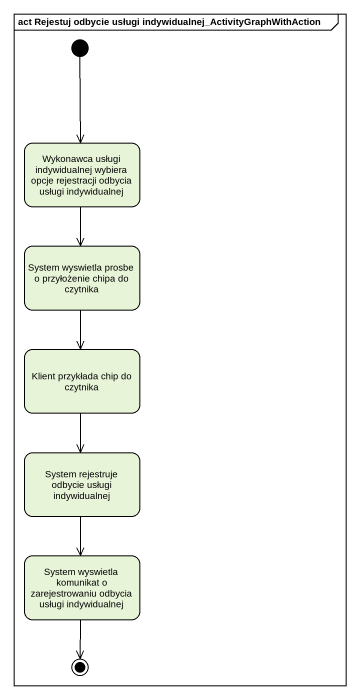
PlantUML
@startuml
mainframe act Rejestuj odbycie usługi indywidualnej_ActivityGraphWithAction
hide empty description
state "Wykonawca usługi indywidualnej wybiera opcje rejestracji odbycia usługi indywidualnej" as Wykonawca_usługi
state "System wyswietla prosbe o przyłożenie chipa do czytnika" as System_wyswietla_prosbe_o
state "Klient przykłada chip do czytnika" as Klient_przykłada_chip_do
state "System rejestruje odbycie usługi indywidualnej" as System_rejestruje_odbycie
state "System wyswietla komunikat o zarejestrowaniu odbycia usługi indywidualnej" as System_wyswietla_komunikat
[*] --> Wykonawca_usługi
Wykonawca_usługi --> System_wyswietla_prosbe_o
System_wyswietla_prosbe_o --> Klient_przykłada_chip_do
Klient_przykłada_chip_do --> System_rejestruje_odbycie
System_rejestruje_odbycie --> System_wyswietla_komunikat
System_wyswietla_komunikat --> [*]
@enduml
